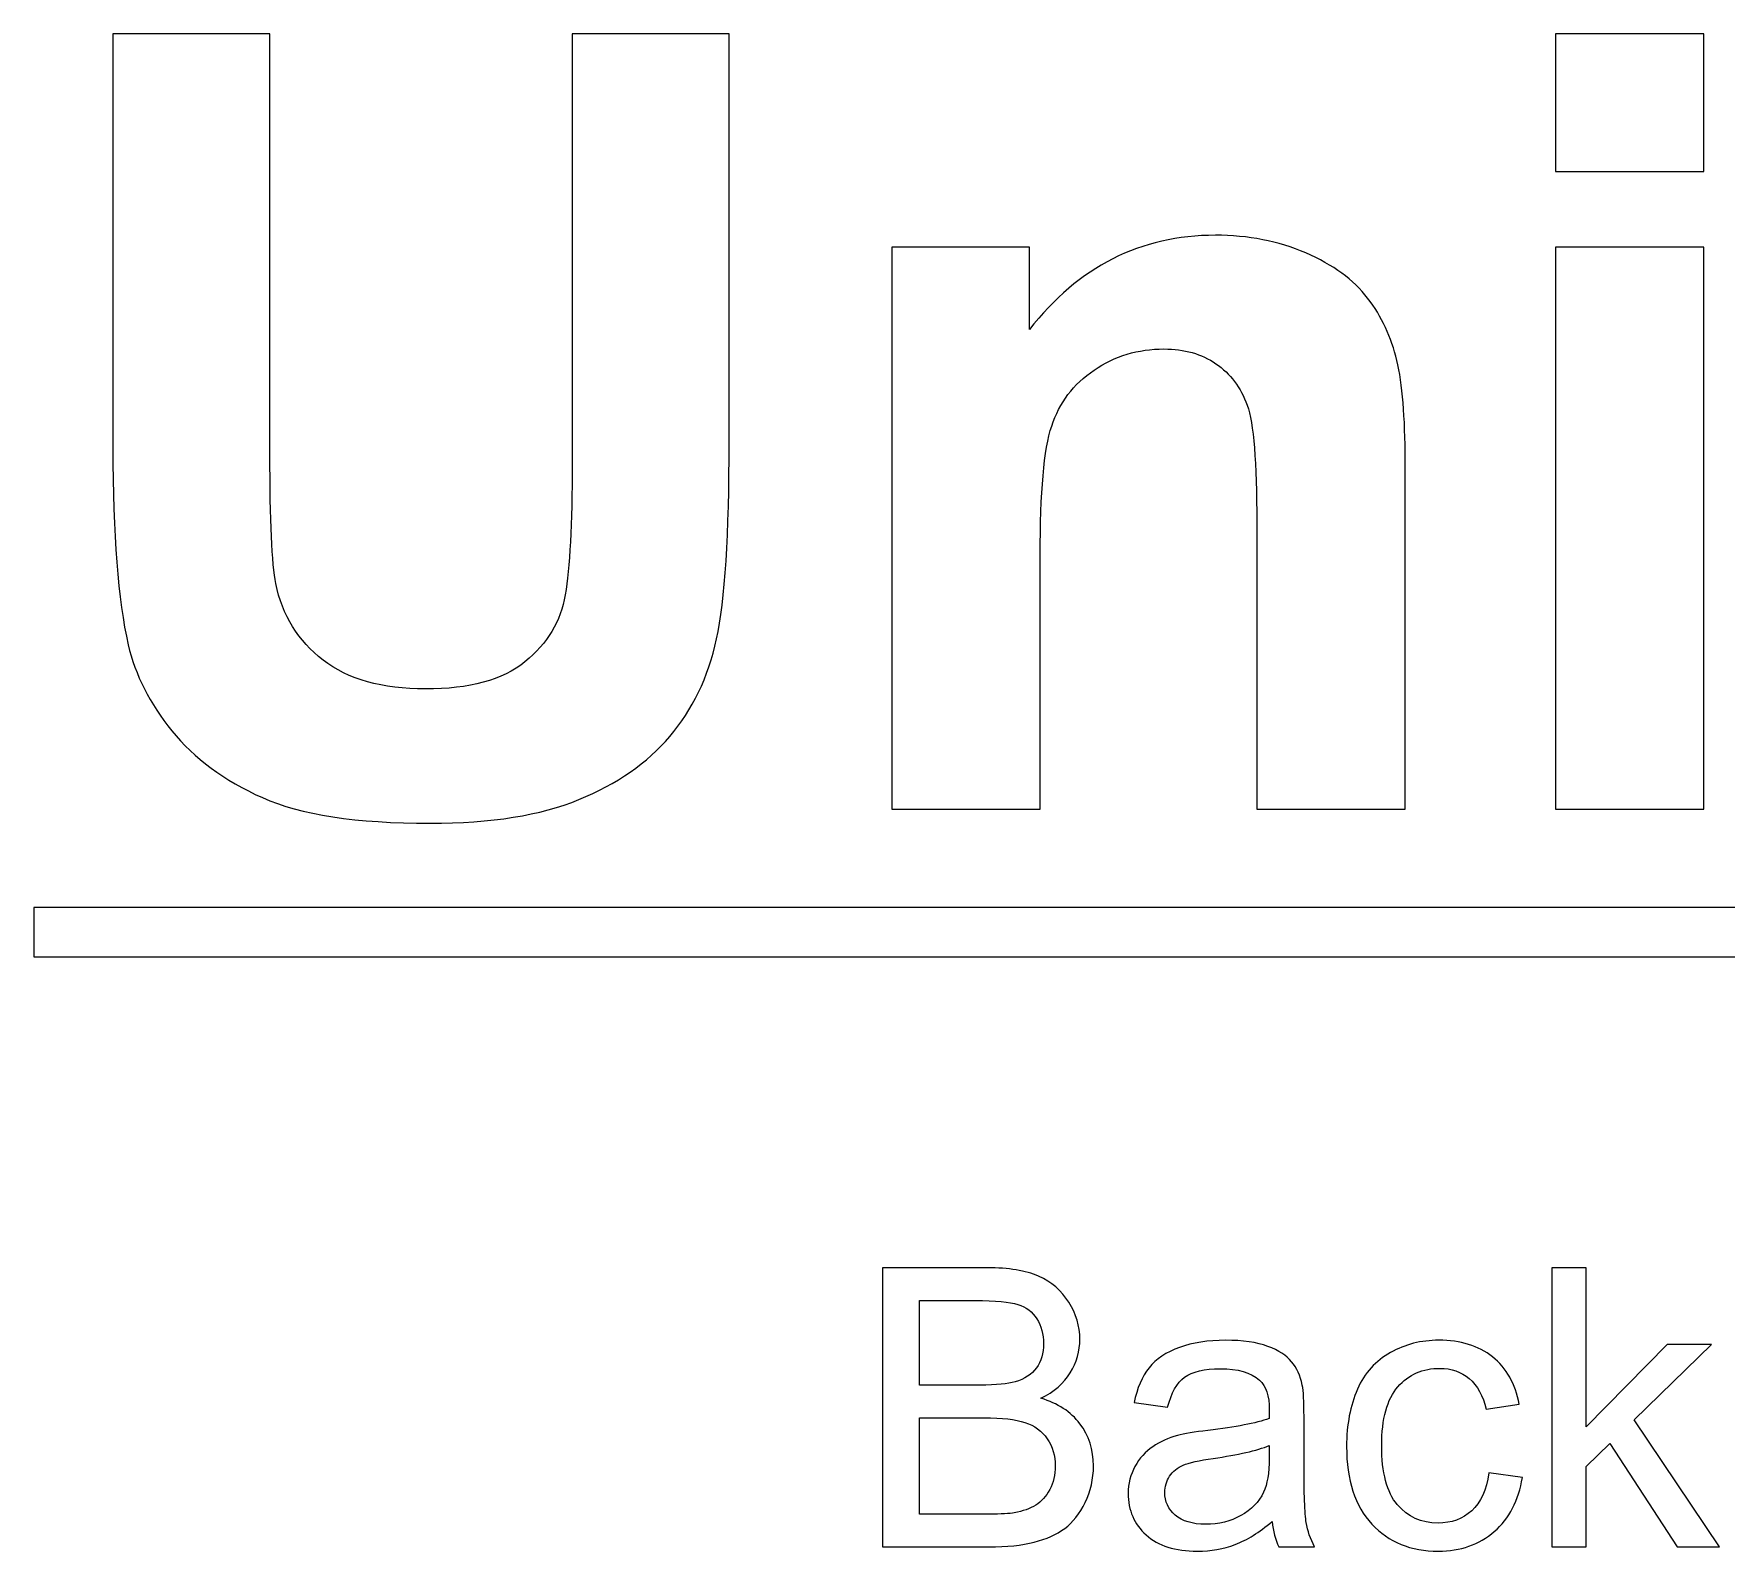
# Model space of a CAD drawing. Header units: millimetres. Extents: x -742 to 1487, y -1115 to 638.
# Drawn here: x 336 to 391.1, y -455.9 to -406.4 of the extents above; entities that cross this region are included whole.
import ezdxf

# ---------------------------------------------------------------- set-up
doc = ezdxf.new("R2010")
doc.units = ezdxf.units.MM
doc.layers.add('Layer 1', color=7, linetype='CONTINUOUS')

msp = doc.modelspace()

# ---------------------------------------------------------------- linework, layer by layer
at = {"layer": 'Layer 1', "color": 250}
for points, knots in [([(338.582, -406.449), (338.582, -406.449), (343.697, -406.449), (343.697, -406.449), (343.697, -406.449), (343.697, -406.449), (343.697, -420.136), (343.697, -420.136), (343.697, -420.136), (343.697, -422.312), (343.762, -423.717), (343.886, -424.358), (343.886, -424.358), (344.103, -425.393), (344.615, -426.228), (345.426, -426.851), (345.426, -426.851), (346.243, -427.48), (347.355, -427.792), (348.766, -427.792), (348.766, -427.792), (350.194, -427.792), (351.276, -427.498), (352.005, -426.904), (352.005, -426.904), (352.734, -426.31), (353.169, -425.587), (353.316, -424.722), (353.316, -424.722), (353.463, -423.858), (353.54, -422.429), (353.54, -420.43), (353.54, -420.43), (353.54, -420.43), (353.54, -406.449), (353.54, -406.449), (353.54, -406.449), (353.54, -406.449), (358.655, -406.449), (358.655, -406.449), (358.655, -406.449), (358.655, -406.449), (358.655, -419.731), (358.655, -419.731), (358.655, -419.731), (358.655, -422.764), (358.52, -424.911), (358.244, -426.163), (358.244, -426.163), (357.967, -427.415), (357.462, -428.474), (356.721, -429.338), (356.721, -429.338), (355.986, -430.202), (354.998, -430.884), (353.763, -431.396), (353.763, -431.396), (352.523, -431.907), (350.912, -432.166), (348.918, -432.166), (348.918, -432.166), (346.514, -432.166), (344.691, -431.89), (343.45, -431.331), (343.45, -431.331), (342.21, -430.772), (341.228, -430.049), (340.505, -429.156), (340.505, -429.156), (339.782, -428.262), (339.311, -427.333), (339.082, -426.351), (339.082, -426.351), (338.747, -424.905), (338.582, -422.764), (338.582, -419.936), (338.582, -419.936), (338.582, -419.936), (338.582, -406.449), (338.582, -406.449)], [0, 0, 0, 0, 0.047619, 0.047619, 0.047619, 0.047619, 0.095238, 0.095238, 0.095238, 0.095238, 0.142857, 0.142857, 0.142857, 0.142857, 0.190476, 0.190476, 0.190476, 0.190476, 0.238095, 0.238095, 0.238095, 0.238095, 0.285714, 0.285714, 0.285714, 0.285714, 0.333333, 0.333333, 0.333333, 0.333333, 0.380952, 0.380952, 0.380952, 0.380952, 0.428571, 0.428571, 0.428571, 0.428571, 0.47619, 0.47619, 0.47619, 0.47619, 0.52381, 0.52381, 0.52381, 0.52381, 0.571429, 0.571429, 0.571429, 0.571429, 0.619048, 0.619048, 0.619048, 0.619048, 0.666667, 0.666667, 0.666667, 0.666667, 0.714286, 0.714286, 0.714286, 0.714286, 0.761905, 0.761905, 0.761905, 0.761905, 0.809524, 0.809524, 0.809524, 0.809524, 0.857143, 0.857143, 0.857143, 0.857143, 0.904762, 0.904762, 0.904762, 0.904762, 1, 1, 1, 1]), ([(385.572, -410.929), (385.572, -410.929), (385.572, -406.449), (385.572, -406.449), (385.572, -406.449), (385.572, -406.449), (390.405, -406.449), (390.405, -406.449), (390.405, -406.449), (390.405, -406.449), (390.405, -410.929), (390.405, -410.929), (390.405, -410.929), (390.405, -410.929), (385.572, -410.929), (385.572, -410.929)], [0, 0, 0, 0, 0.2, 0.2, 0.2, 0.2, 0.4, 0.4, 0.4, 0.4, 0.6, 0.6, 0.6, 0.6, 1, 1, 1, 1]), ([(380.674, -431.707), (380.674, -431.707), (375.841, -431.707), (375.841, -431.707), (375.841, -431.707), (375.841, -431.707), (375.841, -422.376), (375.841, -422.376), (375.841, -422.376), (375.841, -420.401), (375.735, -419.125), (375.53, -418.549), (375.53, -418.549), (375.318, -417.967), (374.983, -417.52), (374.512, -417.196), (374.512, -417.196), (374.042, -416.873), (373.478, -416.714), (372.819, -416.714), (372.819, -416.714), (371.972, -416.714), (371.214, -416.944), (370.544, -417.402), (370.544, -417.402), (369.868, -417.861), (369.409, -418.472), (369.162, -419.225), (369.162, -419.225), (368.909, -419.983), (368.786, -421.383), (368.786, -423.429), (368.786, -423.429), (368.786, -423.429), (368.786, -431.707), (368.786, -431.707), (368.786, -431.707), (368.786, -431.707), (363.953, -431.707), (363.953, -431.707), (363.953, -431.707), (363.953, -431.707), (363.953, -413.398), (363.953, -413.398), (363.953, -413.398), (363.953, -413.398), (368.433, -413.398), (368.433, -413.398), (368.433, -413.398), (368.433, -413.398), (368.433, -416.085), (368.433, -416.085), (368.433, -416.085), (370.038, -414.033), (372.055, -413.01), (374.495, -413.01), (374.495, -413.01), (375.565, -413.01), (376.547, -413.204), (377.435, -413.586), (377.435, -413.586), (378.328, -413.974), (378.999, -414.462), (379.451, -415.056), (379.451, -415.056), (379.91, -415.656), (380.227, -416.332), (380.404, -417.091), (380.404, -417.091), (380.586, -417.849), (380.674, -418.931), (380.674, -420.342), (380.674, -420.342), (380.674, -420.342), (380.674, -431.707), (380.674, -431.707)], [0, 0, 0, 0, 0.05, 0.05, 0.05, 0.05, 0.1, 0.1, 0.1, 0.1, 0.15, 0.15, 0.15, 0.15, 0.2, 0.2, 0.2, 0.2, 0.25, 0.25, 0.25, 0.25, 0.3, 0.3, 0.3, 0.3, 0.35, 0.35, 0.35, 0.35, 0.4, 0.4, 0.4, 0.4, 0.45, 0.45, 0.45, 0.45, 0.5, 0.5, 0.5, 0.5, 0.55, 0.55, 0.55, 0.55, 0.6, 0.6, 0.6, 0.6, 0.65, 0.65, 0.65, 0.65, 0.7, 0.7, 0.7, 0.7, 0.75, 0.75, 0.75, 0.75, 0.8, 0.8, 0.8, 0.8, 0.85, 0.85, 0.85, 0.85, 0.9, 0.9, 0.9, 0.9, 1, 1, 1, 1]), ([(385.572, -431.707), (385.572, -431.707), (385.572, -413.398), (385.572, -413.398), (385.572, -413.398), (385.572, -413.398), (390.405, -413.398), (390.405, -413.398), (390.405, -413.398), (390.405, -413.398), (390.405, -431.707), (390.405, -431.707), (390.405, -431.707), (390.405, -431.707), (385.572, -431.707), (385.572, -431.707)], [0, 0, 0, 0, 0.2, 0.2, 0.2, 0.2, 0.4, 0.4, 0.4, 0.4, 0.6, 0.6, 0.6, 0.6, 1, 1, 1, 1]), ([(336.007, -434.914), (336.007, -434.914), (494.845, -434.914), (494.845, -434.914), (494.845, -434.914), (494.845, -434.914), (494.845, -436.518), (494.845, -436.518), (494.845, -436.518), (494.845, -436.518), (336.007, -436.518), (336.007, -436.518), (336.007, -436.518), (336.007, -436.518), (336.007, -434.914), (336.007, -434.914)], [0, 0, 0, 0, 0.2, 0.2, 0.2, 0.2, 0.4, 0.4, 0.4, 0.4, 0.6, 0.6, 0.6, 0.6, 1, 1, 1, 1]), ([(363.652, -455.74), (363.652, -455.74), (363.652, -446.647), (363.652, -446.647), (363.652, -446.647), (363.652, -446.647), (367.064, -446.647), (367.064, -446.647), (367.064, -446.647), (367.758, -446.647), (368.315, -446.738), (368.736, -446.922), (368.736, -446.922), (369.155, -447.106), (369.483, -447.39), (369.72, -447.773), (369.72, -447.773), (369.959, -448.154), (370.078, -448.554), (370.078, -448.973), (370.078, -448.973), (370.078, -449.361), (369.972, -449.727), (369.762, -450.07), (369.762, -450.07), (369.553, -450.412), (369.235, -450.69), (368.81, -450.901), (368.81, -450.901), (369.36, -451.062), (369.784, -451.337), (370.078, -451.727), (370.078, -451.727), (370.374, -452.114), (370.522, -452.574), (370.522, -453.103), (370.522, -453.103), (370.522, -453.53), (370.431, -453.926), (370.251, -454.292), (370.251, -454.292), (370.072, -454.659), (369.849, -454.94), (369.585, -455.139), (369.585, -455.139), (369.32, -455.336), (368.988, -455.486), (368.59, -455.588), (368.59, -455.588), (368.19, -455.689), (367.701, -455.74), (367.121, -455.74), (367.121, -455.74), (367.121, -455.74), (363.652, -455.74), (363.652, -455.74)], [0, 0, 0, 0, 0.066667, 0.066667, 0.066667, 0.066667, 0.133333, 0.133333, 0.133333, 0.133333, 0.2, 0.2, 0.2, 0.2, 0.266667, 0.266667, 0.266667, 0.266667, 0.333333, 0.333333, 0.333333, 0.333333, 0.4, 0.4, 0.4, 0.4, 0.466667, 0.466667, 0.466667, 0.466667, 0.533333, 0.533333, 0.533333, 0.533333, 0.6, 0.6, 0.6, 0.6, 0.666667, 0.666667, 0.666667, 0.666667, 0.733333, 0.733333, 0.733333, 0.733333, 0.8, 0.8, 0.8, 0.8, 0.866667, 0.866667, 0.866667, 0.866667, 1, 1, 1, 1]), ([(385.451, -455.74), (385.451, -455.74), (385.451, -446.647), (385.451, -446.647), (385.451, -446.647), (385.451, -446.647), (386.569, -446.647), (386.569, -446.647), (386.569, -446.647), (386.569, -446.647), (386.569, -451.826), (386.569, -451.826), (386.569, -451.826), (386.569, -451.826), (389.21, -449.149), (389.21, -449.149), (389.21, -449.149), (389.21, -449.149), (390.654, -449.149), (390.654, -449.149), (390.654, -449.149), (390.654, -449.149), (388.139, -451.598), (388.139, -451.598), (388.139, -451.598), (388.139, -451.598), (390.908, -455.74), (390.908, -455.74), (390.908, -455.74), (390.908, -455.74), (389.532, -455.74), (389.532, -455.74), (389.532, -455.74), (389.532, -455.74), (387.343, -452.373), (387.343, -452.373), (387.343, -452.373), (387.343, -452.373), (386.569, -453.126), (386.569, -453.126), (386.569, -453.126), (386.569, -453.126), (386.569, -455.74), (386.569, -455.74), (386.569, -455.74), (386.569, -455.74), (385.451, -455.74), (385.451, -455.74)], [0, 0, 0, 0, 0.076923, 0.076923, 0.076923, 0.076923, 0.153846, 0.153846, 0.153846, 0.153846, 0.230769, 0.230769, 0.230769, 0.230769, 0.307692, 0.307692, 0.307692, 0.307692, 0.384615, 0.384615, 0.384615, 0.384615, 0.461538, 0.461538, 0.461538, 0.461538, 0.538462, 0.538462, 0.538462, 0.538462, 0.615385, 0.615385, 0.615385, 0.615385, 0.692308, 0.692308, 0.692308, 0.692308, 0.769231, 0.769231, 0.769231, 0.769231, 0.846154, 0.846154, 0.846154, 0.846154, 1, 1, 1, 1]), ([(364.858, -450.47), (364.858, -450.47), (366.825, -450.47), (366.825, -450.47), (366.825, -450.47), (367.358, -450.47), (367.741, -450.434), (367.972, -450.364), (367.972, -450.364), (368.279, -450.273), (368.509, -450.12), (368.664, -449.909), (368.664, -449.909), (368.818, -449.697), (368.897, -449.432), (368.897, -449.113), (368.897, -449.113), (368.897, -448.81), (368.825, -448.543), (368.679, -448.315), (368.679, -448.315), (368.535, -448.084), (368.327, -447.925), (368.059, -447.841), (368.059, -447.841), (367.79, -447.756), (367.328, -447.714), (366.676, -447.714), (366.676, -447.714), (366.676, -447.714), (364.858, -447.714), (364.858, -447.714), (364.858, -447.714), (364.858, -447.714), (364.858, -450.47), (364.858, -450.47)], [0, 0, 0, 0, 0.1, 0.1, 0.1, 0.1, 0.2, 0.2, 0.2, 0.2, 0.3, 0.3, 0.3, 0.3, 0.4, 0.4, 0.4, 0.4, 0.5, 0.5, 0.5, 0.5, 0.6, 0.6, 0.6, 0.6, 0.7, 0.7, 0.7, 0.7, 0.8, 0.8, 0.8, 0.8, 1, 1, 1, 1]), ([(376.339, -454.915), (375.924, -455.268), (375.524, -455.516), (375.141, -455.662), (375.141, -455.662), (374.758, -455.808), (374.347, -455.88), (373.907, -455.88), (373.907, -455.88), (373.183, -455.88), (372.626, -455.704), (372.237, -455.351), (372.237, -455.351), (371.847, -454.999), (371.653, -454.548), (371.653, -454), (371.653, -454), (371.653, -453.679), (371.727, -453.384), (371.873, -453.118), (371.873, -453.118), (372.021, -452.851), (372.214, -452.639), (372.451, -452.478), (372.451, -452.478), (372.69, -452.317), (372.957, -452.195), (373.255, -452.112), (373.255, -452.112), (373.475, -452.055), (373.807, -452), (374.25, -451.945), (374.25, -451.945), (375.152, -451.839), (375.818, -451.71), (376.244, -451.562), (376.244, -451.562), (376.248, -451.409), (376.25, -451.312), (376.25, -451.272), (376.25, -451.272), (376.25, -450.819), (376.144, -450.499), (375.933, -450.313), (375.933, -450.313), (375.647, -450.061), (375.221, -449.936), (374.658, -449.936), (374.658, -449.936), (374.131, -449.936), (373.742, -450.029), (373.492, -450.214), (373.492, -450.214), (373.24, -450.398), (373.056, -450.724), (372.935, -451.194), (372.935, -451.194), (372.935, -451.194), (371.843, -451.041), (371.843, -451.041), (371.843, -451.041), (371.943, -450.573), (372.106, -450.194), (372.334, -449.907), (372.334, -449.907), (372.563, -449.619), (372.893, -449.399), (373.325, -449.242), (373.325, -449.242), (373.755, -449.087), (374.256, -449.009), (374.823, -449.009), (374.823, -449.009), (375.386, -449.009), (375.846, -449.075), (376.199, -449.208), (376.199, -449.208), (376.551, -449.341), (376.811, -449.507), (376.976, -449.708), (376.976, -449.708), (377.141, -449.909), (377.258, -450.163), (377.325, -450.47), (377.325, -450.47), (377.361, -450.66), (377.38, -451.003), (377.38, -451.496), (377.38, -451.496), (377.38, -451.496), (377.38, -452.978), (377.38, -452.978), (377.38, -452.978), (377.38, -454.013), (377.404, -454.667), (377.45, -454.944), (377.45, -454.944), (377.495, -455.222), (377.588, -455.486), (377.723, -455.74), (377.723, -455.74), (377.723, -455.74), (376.555, -455.74), (376.555, -455.74), (376.555, -455.74), (376.443, -455.505), (376.371, -455.23), (376.339, -454.915)], [0, 0, 0, 0, 0.035714, 0.035714, 0.035714, 0.035714, 0.071429, 0.071429, 0.071429, 0.071429, 0.107143, 0.107143, 0.107143, 0.107143, 0.142857, 0.142857, 0.142857, 0.142857, 0.178571, 0.178571, 0.178571, 0.178571, 0.214286, 0.214286, 0.214286, 0.214286, 0.25, 0.25, 0.25, 0.25, 0.285714, 0.285714, 0.285714, 0.285714, 0.321429, 0.321429, 0.321429, 0.321429, 0.357143, 0.357143, 0.357143, 0.357143, 0.392857, 0.392857, 0.392857, 0.392857, 0.428571, 0.428571, 0.428571, 0.428571, 0.464286, 0.464286, 0.464286, 0.464286, 0.5, 0.5, 0.5, 0.5, 0.535714, 0.535714, 0.535714, 0.535714, 0.571429, 0.571429, 0.571429, 0.571429, 0.607143, 0.607143, 0.607143, 0.607143, 0.642857, 0.642857, 0.642857, 0.642857, 0.678571, 0.678571, 0.678571, 0.678571, 0.714286, 0.714286, 0.714286, 0.714286, 0.75, 0.75, 0.75, 0.75, 0.785714, 0.785714, 0.785714, 0.785714, 0.821429, 0.821429, 0.821429, 0.821429, 0.857143, 0.857143, 0.857143, 0.857143, 0.892857, 0.892857, 0.892857, 0.892857, 0.928571, 0.928571, 0.928571, 0.928571, 1, 1, 1, 1]), ([(383.402, -453.327), (383.402, -453.327), (384.494, -453.48), (384.494, -453.48), (384.494, -453.48), (384.374, -454.231), (384.069, -454.817), (383.576, -455.243), (383.576, -455.243), (383.083, -455.668), (382.475, -455.88), (381.758, -455.88), (381.758, -455.88), (380.858, -455.88), (380.134, -455.586), (379.588, -454.997), (379.588, -454.997), (379.04, -454.409), (378.767, -453.566), (378.767, -452.47), (378.767, -452.47), (378.767, -451.759), (378.885, -451.139), (379.12, -450.605), (379.12, -450.605), (379.355, -450.074), (379.713, -449.674), (380.196, -449.409), (380.196, -449.409), (380.676, -449.142), (381.199, -449.009), (381.766, -449.009), (381.766, -449.009), (382.479, -449.009), (383.066, -449.189), (383.519, -449.551), (383.519, -449.551), (383.974, -449.913), (384.266, -450.427), (384.393, -451.092), (384.393, -451.092), (384.393, -451.092), (383.313, -451.257), (383.313, -451.257), (383.313, -451.257), (383.21, -450.815), (383.028, -450.482), (382.763, -450.258), (382.763, -450.258), (382.501, -450.036), (382.183, -449.924), (381.811, -449.924), (381.811, -449.924), (381.247, -449.924), (380.79, -450.125), (380.437, -450.527), (380.437, -450.527), (380.085, -450.931), (379.91, -451.566), (379.91, -452.438), (379.91, -452.438), (379.91, -453.323), (380.079, -453.964), (380.418, -454.364), (380.418, -454.364), (380.759, -454.764), (381.201, -454.965), (381.745, -454.965), (381.745, -454.965), (382.185, -454.965), (382.551, -454.832), (382.843, -454.563), (382.843, -454.563), (383.138, -454.297), (383.324, -453.884), (383.402, -453.327)], [0, 0, 0, 0, 0.05, 0.05, 0.05, 0.05, 0.1, 0.1, 0.1, 0.1, 0.15, 0.15, 0.15, 0.15, 0.2, 0.2, 0.2, 0.2, 0.25, 0.25, 0.25, 0.25, 0.3, 0.3, 0.3, 0.3, 0.35, 0.35, 0.35, 0.35, 0.4, 0.4, 0.4, 0.4, 0.45, 0.45, 0.45, 0.45, 0.5, 0.5, 0.5, 0.5, 0.55, 0.55, 0.55, 0.55, 0.6, 0.6, 0.6, 0.6, 0.65, 0.65, 0.65, 0.65, 0.7, 0.7, 0.7, 0.7, 0.75, 0.75, 0.75, 0.75, 0.8, 0.8, 0.8, 0.8, 0.85, 0.85, 0.85, 0.85, 0.9, 0.9, 0.9, 0.9, 1, 1, 1, 1]), ([(364.858, -454.673), (364.858, -454.673), (367.123, -454.673), (367.123, -454.673), (367.123, -454.673), (367.512, -454.673), (367.786, -454.659), (367.944, -454.629), (367.944, -454.629), (368.219, -454.58), (368.452, -454.498), (368.639, -454.381), (368.639, -454.381), (368.825, -454.265), (368.977, -454.095), (369.098, -453.873), (369.098, -453.873), (369.218, -453.651), (369.278, -453.395), (369.278, -453.105), (369.278, -453.105), (369.278, -452.764), (369.191, -452.47), (369.015, -452.218), (369.015, -452.218), (368.842, -451.966), (368.6, -451.79), (368.291, -451.689), (368.291, -451.689), (367.984, -451.587), (367.54, -451.536), (366.962, -451.536), (366.962, -451.536), (366.962, -451.536), (364.858, -451.536), (364.858, -451.536), (364.858, -451.536), (364.858, -451.536), (364.858, -454.673), (364.858, -454.673)], [0, 0, 0, 0, 0.090909, 0.090909, 0.090909, 0.090909, 0.181818, 0.181818, 0.181818, 0.181818, 0.272727, 0.272727, 0.272727, 0.272727, 0.363636, 0.363636, 0.363636, 0.363636, 0.454545, 0.454545, 0.454545, 0.454545, 0.545455, 0.545455, 0.545455, 0.545455, 0.636364, 0.636364, 0.636364, 0.636364, 0.727273, 0.727273, 0.727273, 0.727273, 0.818182, 0.818182, 0.818182, 0.818182, 1, 1, 1, 1]), ([(376.25, -452.438), (375.844, -452.603), (375.234, -452.743), (374.421, -452.857), (374.421, -452.857), (373.96, -452.923), (373.634, -452.997), (373.443, -453.079), (373.443, -453.079), (373.253, -453.162), (373.107, -453.283), (373.003, -453.439), (373.003, -453.439), (372.899, -453.598), (372.846, -453.774), (372.846, -453.968), (372.846, -453.968), (372.846, -454.263), (372.959, -454.51), (373.185, -454.707), (373.185, -454.707), (373.412, -454.904), (373.742, -455.004), (374.176, -455.004), (374.176, -455.004), (374.605, -455.004), (374.989, -454.91), (375.325, -454.722), (375.325, -454.722), (375.66, -454.536), (375.907, -454.28), (376.064, -453.956), (376.064, -453.956), (376.184, -453.704), (376.244, -453.333), (376.244, -452.845), (376.244, -452.845), (376.244, -452.845), (376.25, -452.438), (376.25, -452.438)], [0, 0, 0, 0, 0.090909, 0.090909, 0.090909, 0.090909, 0.181818, 0.181818, 0.181818, 0.181818, 0.272727, 0.272727, 0.272727, 0.272727, 0.363636, 0.363636, 0.363636, 0.363636, 0.454545, 0.454545, 0.454545, 0.454545, 0.545455, 0.545455, 0.545455, 0.545455, 0.636364, 0.636364, 0.636364, 0.636364, 0.727273, 0.727273, 0.727273, 0.727273, 0.818182, 0.818182, 0.818182, 0.818182, 1, 1, 1, 1])]:
    msp.add_open_spline(points, degree=3, knots=knots, dxfattribs=at)
at = {"layer": 'Layer 1', "color": 250, "lineweight": 9}
for points, knots in [([(363.652, -455.74), (363.652, -455.74), (363.652, -446.647), (363.652, -446.647), (363.652, -446.647), (363.652, -446.647), (367.064, -446.647), (367.064, -446.647), (367.064, -446.647), (367.758, -446.647), (368.315, -446.738), (368.736, -446.922), (368.736, -446.922), (369.155, -447.106), (369.483, -447.39), (369.72, -447.773), (369.72, -447.773), (369.959, -448.154), (370.078, -448.554), (370.078, -448.973), (370.078, -448.973), (370.078, -449.361), (369.972, -449.727), (369.762, -450.07), (369.762, -450.07), (369.553, -450.412), (369.235, -450.69), (368.81, -450.901), (368.81, -450.901), (369.36, -451.062), (369.784, -451.337), (370.078, -451.727), (370.078, -451.727), (370.374, -452.114), (370.522, -452.574), (370.522, -453.103), (370.522, -453.103), (370.522, -453.53), (370.431, -453.926), (370.251, -454.292), (370.251, -454.292), (370.072, -454.659), (369.849, -454.94), (369.585, -455.139), (369.585, -455.139), (369.32, -455.336), (368.988, -455.486), (368.59, -455.588), (368.59, -455.588), (368.19, -455.689), (367.701, -455.74), (367.121, -455.74), (367.121, -455.74), (367.121, -455.74), (363.652, -455.74), (363.652, -455.74)], [0, 0, 0, 0, 0.066667, 0.066667, 0.066667, 0.066667, 0.133333, 0.133333, 0.133333, 0.133333, 0.2, 0.2, 0.2, 0.2, 0.266667, 0.266667, 0.266667, 0.266667, 0.333333, 0.333333, 0.333333, 0.333333, 0.4, 0.4, 0.4, 0.4, 0.466667, 0.466667, 0.466667, 0.466667, 0.533333, 0.533333, 0.533333, 0.533333, 0.6, 0.6, 0.6, 0.6, 0.666667, 0.666667, 0.666667, 0.666667, 0.733333, 0.733333, 0.733333, 0.733333, 0.8, 0.8, 0.8, 0.8, 0.866667, 0.866667, 0.866667, 0.866667, 1, 1, 1, 1]), ([(385.451, -455.74), (385.451, -455.74), (385.451, -446.647), (385.451, -446.647), (385.451, -446.647), (385.451, -446.647), (386.569, -446.647), (386.569, -446.647), (386.569, -446.647), (386.569, -446.647), (386.569, -451.826), (386.569, -451.826), (386.569, -451.826), (386.569, -451.826), (389.21, -449.149), (389.21, -449.149), (389.21, -449.149), (389.21, -449.149), (390.654, -449.149), (390.654, -449.149), (390.654, -449.149), (390.654, -449.149), (388.139, -451.598), (388.139, -451.598), (388.139, -451.598), (388.139, -451.598), (390.908, -455.74), (390.908, -455.74), (390.908, -455.74), (390.908, -455.74), (389.532, -455.74), (389.532, -455.74), (389.532, -455.74), (389.532, -455.74), (387.343, -452.373), (387.343, -452.373), (387.343, -452.373), (387.343, -452.373), (386.569, -453.126), (386.569, -453.126), (386.569, -453.126), (386.569, -453.126), (386.569, -455.74), (386.569, -455.74), (386.569, -455.74), (386.569, -455.74), (385.451, -455.74), (385.451, -455.74)], [0, 0, 0, 0, 0.076923, 0.076923, 0.076923, 0.076923, 0.153846, 0.153846, 0.153846, 0.153846, 0.230769, 0.230769, 0.230769, 0.230769, 0.307692, 0.307692, 0.307692, 0.307692, 0.384615, 0.384615, 0.384615, 0.384615, 0.461538, 0.461538, 0.461538, 0.461538, 0.538462, 0.538462, 0.538462, 0.538462, 0.615385, 0.615385, 0.615385, 0.615385, 0.692308, 0.692308, 0.692308, 0.692308, 0.769231, 0.769231, 0.769231, 0.769231, 0.846154, 0.846154, 0.846154, 0.846154, 1, 1, 1, 1]), ([(364.858, -450.47), (364.858, -450.47), (366.825, -450.47), (366.825, -450.47), (366.825, -450.47), (367.358, -450.47), (367.741, -450.434), (367.972, -450.364), (367.972, -450.364), (368.279, -450.273), (368.509, -450.12), (368.664, -449.909), (368.664, -449.909), (368.818, -449.697), (368.897, -449.432), (368.897, -449.113), (368.897, -449.113), (368.897, -448.81), (368.825, -448.543), (368.679, -448.315), (368.679, -448.315), (368.535, -448.084), (368.327, -447.925), (368.059, -447.841), (368.059, -447.841), (367.79, -447.756), (367.328, -447.714), (366.676, -447.714), (366.676, -447.714), (366.676, -447.714), (364.858, -447.714), (364.858, -447.714), (364.858, -447.714), (364.858, -447.714), (364.858, -450.47), (364.858, -450.47)], [0, 0, 0, 0, 0.1, 0.1, 0.1, 0.1, 0.2, 0.2, 0.2, 0.2, 0.3, 0.3, 0.3, 0.3, 0.4, 0.4, 0.4, 0.4, 0.5, 0.5, 0.5, 0.5, 0.6, 0.6, 0.6, 0.6, 0.7, 0.7, 0.7, 0.7, 0.8, 0.8, 0.8, 0.8, 1, 1, 1, 1]), ([(376.339, -454.915), (375.924, -455.268), (375.524, -455.516), (375.141, -455.662), (375.141, -455.662), (374.758, -455.808), (374.347, -455.88), (373.907, -455.88), (373.907, -455.88), (373.183, -455.88), (372.626, -455.704), (372.237, -455.351), (372.237, -455.351), (371.847, -454.999), (371.653, -454.548), (371.653, -454), (371.653, -454), (371.653, -453.679), (371.727, -453.384), (371.873, -453.118), (371.873, -453.118), (372.021, -452.851), (372.214, -452.639), (372.451, -452.478), (372.451, -452.478), (372.69, -452.317), (372.957, -452.195), (373.255, -452.112), (373.255, -452.112), (373.475, -452.055), (373.807, -452), (374.25, -451.945), (374.25, -451.945), (375.152, -451.839), (375.818, -451.71), (376.244, -451.562), (376.244, -451.562), (376.248, -451.409), (376.25, -451.312), (376.25, -451.272), (376.25, -451.272), (376.25, -450.819), (376.144, -450.499), (375.933, -450.313), (375.933, -450.313), (375.647, -450.061), (375.221, -449.936), (374.658, -449.936), (374.658, -449.936), (374.131, -449.936), (373.742, -450.029), (373.492, -450.214), (373.492, -450.214), (373.24, -450.398), (373.056, -450.724), (372.935, -451.194), (372.935, -451.194), (372.935, -451.194), (371.843, -451.041), (371.843, -451.041), (371.843, -451.041), (371.943, -450.573), (372.106, -450.194), (372.334, -449.907), (372.334, -449.907), (372.563, -449.619), (372.893, -449.399), (373.325, -449.242), (373.325, -449.242), (373.755, -449.087), (374.256, -449.009), (374.823, -449.009), (374.823, -449.009), (375.386, -449.009), (375.846, -449.075), (376.199, -449.208), (376.199, -449.208), (376.551, -449.341), (376.811, -449.507), (376.976, -449.708), (376.976, -449.708), (377.141, -449.909), (377.258, -450.163), (377.325, -450.47), (377.325, -450.47), (377.361, -450.66), (377.38, -451.003), (377.38, -451.496), (377.38, -451.496), (377.38, -451.496), (377.38, -452.978), (377.38, -452.978), (377.38, -452.978), (377.38, -454.013), (377.404, -454.667), (377.45, -454.944), (377.45, -454.944), (377.495, -455.222), (377.588, -455.486), (377.723, -455.74), (377.723, -455.74), (377.723, -455.74), (376.555, -455.74), (376.555, -455.74), (376.555, -455.74), (376.443, -455.505), (376.371, -455.23), (376.339, -454.915)], [0, 0, 0, 0, 0.035714, 0.035714, 0.035714, 0.035714, 0.071429, 0.071429, 0.071429, 0.071429, 0.107143, 0.107143, 0.107143, 0.107143, 0.142857, 0.142857, 0.142857, 0.142857, 0.178571, 0.178571, 0.178571, 0.178571, 0.214286, 0.214286, 0.214286, 0.214286, 0.25, 0.25, 0.25, 0.25, 0.285714, 0.285714, 0.285714, 0.285714, 0.321429, 0.321429, 0.321429, 0.321429, 0.357143, 0.357143, 0.357143, 0.357143, 0.392857, 0.392857, 0.392857, 0.392857, 0.428571, 0.428571, 0.428571, 0.428571, 0.464286, 0.464286, 0.464286, 0.464286, 0.5, 0.5, 0.5, 0.5, 0.535714, 0.535714, 0.535714, 0.535714, 0.571429, 0.571429, 0.571429, 0.571429, 0.607143, 0.607143, 0.607143, 0.607143, 0.642857, 0.642857, 0.642857, 0.642857, 0.678571, 0.678571, 0.678571, 0.678571, 0.714286, 0.714286, 0.714286, 0.714286, 0.75, 0.75, 0.75, 0.75, 0.785714, 0.785714, 0.785714, 0.785714, 0.821429, 0.821429, 0.821429, 0.821429, 0.857143, 0.857143, 0.857143, 0.857143, 0.892857, 0.892857, 0.892857, 0.892857, 0.928571, 0.928571, 0.928571, 0.928571, 1, 1, 1, 1]), ([(383.402, -453.327), (383.402, -453.327), (384.494, -453.48), (384.494, -453.48), (384.494, -453.48), (384.374, -454.231), (384.069, -454.817), (383.576, -455.243), (383.576, -455.243), (383.083, -455.668), (382.475, -455.88), (381.758, -455.88), (381.758, -455.88), (380.858, -455.88), (380.134, -455.586), (379.588, -454.997), (379.588, -454.997), (379.04, -454.409), (378.767, -453.566), (378.767, -452.47), (378.767, -452.47), (378.767, -451.759), (378.885, -451.139), (379.12, -450.605), (379.12, -450.605), (379.355, -450.074), (379.713, -449.674), (380.196, -449.409), (380.196, -449.409), (380.676, -449.142), (381.199, -449.009), (381.766, -449.009), (381.766, -449.009), (382.479, -449.009), (383.066, -449.189), (383.519, -449.551), (383.519, -449.551), (383.974, -449.913), (384.266, -450.427), (384.393, -451.092), (384.393, -451.092), (384.393, -451.092), (383.313, -451.257), (383.313, -451.257), (383.313, -451.257), (383.21, -450.815), (383.028, -450.482), (382.763, -450.258), (382.763, -450.258), (382.501, -450.036), (382.183, -449.924), (381.811, -449.924), (381.811, -449.924), (381.247, -449.924), (380.79, -450.125), (380.437, -450.527), (380.437, -450.527), (380.085, -450.931), (379.91, -451.566), (379.91, -452.438), (379.91, -452.438), (379.91, -453.323), (380.079, -453.964), (380.418, -454.364), (380.418, -454.364), (380.759, -454.764), (381.201, -454.965), (381.745, -454.965), (381.745, -454.965), (382.185, -454.965), (382.551, -454.832), (382.843, -454.563), (382.843, -454.563), (383.138, -454.297), (383.324, -453.884), (383.402, -453.327)], [0, 0, 0, 0, 0.05, 0.05, 0.05, 0.05, 0.1, 0.1, 0.1, 0.1, 0.15, 0.15, 0.15, 0.15, 0.2, 0.2, 0.2, 0.2, 0.25, 0.25, 0.25, 0.25, 0.3, 0.3, 0.3, 0.3, 0.35, 0.35, 0.35, 0.35, 0.4, 0.4, 0.4, 0.4, 0.45, 0.45, 0.45, 0.45, 0.5, 0.5, 0.5, 0.5, 0.55, 0.55, 0.55, 0.55, 0.6, 0.6, 0.6, 0.6, 0.65, 0.65, 0.65, 0.65, 0.7, 0.7, 0.7, 0.7, 0.75, 0.75, 0.75, 0.75, 0.8, 0.8, 0.8, 0.8, 0.85, 0.85, 0.85, 0.85, 0.9, 0.9, 0.9, 0.9, 1, 1, 1, 1]), ([(364.858, -454.673), (364.858, -454.673), (367.123, -454.673), (367.123, -454.673), (367.123, -454.673), (367.512, -454.673), (367.786, -454.659), (367.944, -454.629), (367.944, -454.629), (368.219, -454.58), (368.452, -454.498), (368.639, -454.381), (368.639, -454.381), (368.825, -454.265), (368.977, -454.095), (369.098, -453.873), (369.098, -453.873), (369.218, -453.651), (369.278, -453.395), (369.278, -453.105), (369.278, -453.105), (369.278, -452.764), (369.191, -452.47), (369.015, -452.218), (369.015, -452.218), (368.842, -451.966), (368.6, -451.79), (368.291, -451.689), (368.291, -451.689), (367.984, -451.587), (367.54, -451.536), (366.962, -451.536), (366.962, -451.536), (366.962, -451.536), (364.858, -451.536), (364.858, -451.536), (364.858, -451.536), (364.858, -451.536), (364.858, -454.673), (364.858, -454.673)], [0, 0, 0, 0, 0.090909, 0.090909, 0.090909, 0.090909, 0.181818, 0.181818, 0.181818, 0.181818, 0.272727, 0.272727, 0.272727, 0.272727, 0.363636, 0.363636, 0.363636, 0.363636, 0.454545, 0.454545, 0.454545, 0.454545, 0.545455, 0.545455, 0.545455, 0.545455, 0.636364, 0.636364, 0.636364, 0.636364, 0.727273, 0.727273, 0.727273, 0.727273, 0.818182, 0.818182, 0.818182, 0.818182, 1, 1, 1, 1]), ([(376.25, -452.438), (375.844, -452.603), (375.234, -452.743), (374.421, -452.857), (374.421, -452.857), (373.96, -452.923), (373.634, -452.997), (373.443, -453.079), (373.443, -453.079), (373.253, -453.162), (373.107, -453.283), (373.003, -453.439), (373.003, -453.439), (372.899, -453.598), (372.846, -453.774), (372.846, -453.968), (372.846, -453.968), (372.846, -454.263), (372.959, -454.51), (373.185, -454.707), (373.185, -454.707), (373.412, -454.904), (373.742, -455.004), (374.176, -455.004), (374.176, -455.004), (374.605, -455.004), (374.989, -454.91), (375.325, -454.722), (375.325, -454.722), (375.66, -454.536), (375.907, -454.28), (376.064, -453.956), (376.064, -453.956), (376.184, -453.704), (376.244, -453.333), (376.244, -452.845), (376.244, -452.845), (376.244, -452.845), (376.25, -452.438), (376.25, -452.438)], [0, 0, 0, 0, 0.090909, 0.090909, 0.090909, 0.090909, 0.181818, 0.181818, 0.181818, 0.181818, 0.272727, 0.272727, 0.272727, 0.272727, 0.363636, 0.363636, 0.363636, 0.363636, 0.454545, 0.454545, 0.454545, 0.454545, 0.545455, 0.545455, 0.545455, 0.545455, 0.636364, 0.636364, 0.636364, 0.636364, 0.727273, 0.727273, 0.727273, 0.727273, 0.818182, 0.818182, 0.818182, 0.818182, 1, 1, 1, 1])]:
    msp.add_open_spline(points, degree=3, knots=knots, dxfattribs=at)

doc.saveas('drawing.dxf')
